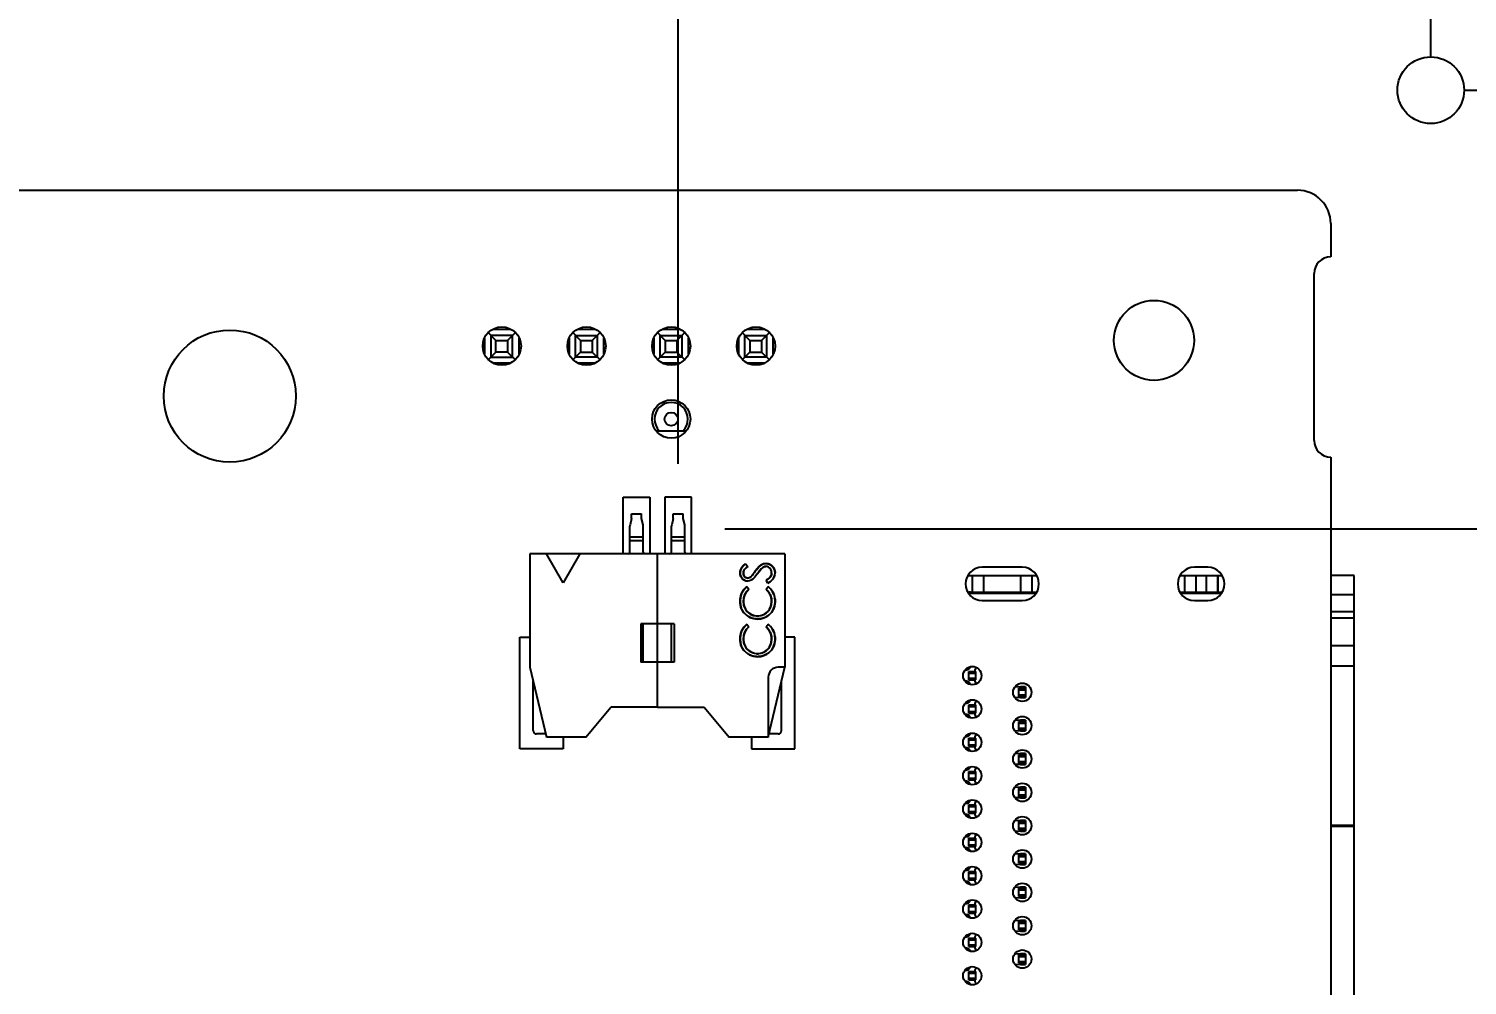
# Model space of a CAD drawing. Header units: millimetres. Extents: x 0 to 841, y 0 to 594.
# Drawn here: x 662.57 to 705.72, y 459.81 to 488.48 of the extents above; entities that cross this region are included whole.
import ezdxf

# ---------------------------------------------------------------- set-up
doc = ezdxf.new("R2010")
doc.units = ezdxf.units.MM
doc.header["$LTSCALE"] = 46.255
doc.layers.get('0').update_dxf_attribs({"linetype": 'CONTINUOUS'})
doc.layers.add('ASSEM_MEM', color=7, linetype='CONTINUOUS')
doc.styles.get("Standard").update_dxf_attribs({"font": 'txt', "width": 0.8})
doc.dimstyles.new('DIMSTYLE_1', dxfattribs={"dimtxt": 3, "dimasz": 2.1, "dimexe": 2, "dimexo": 1, "dimgap": 0.75, "dimtad": 0, "dimtih": 1, "dimtoh": 1, "dimzin": 0, "dimdsep": 46, "dimtxsty": 'STANDARD', "dimblk": '_FILLED', "dimblk1": '_FILLED', "dimblk2": '_FILLED', "dimcen": 0.09, "dimazin": 0, "dimtp": 0.01, "dimtm": 0.01, "dimtfac": 1, "dimtofl": 0, "dimtmove": 0, "dimatfit": 3, "dimldrblk": '_FILLED', "dimfxl": 1, "dimtolj": 1, "dimtzin": 0, "dimarcsym": 0})

# ---------------------------------------------------------------- blocks, each defined once
blk = doc.blocks.new('*D58')
at = {"color": 7, "linetype": 'CONTINUOUS'}
blk.add_line((683.448, 473.49), (726.411, 473.49), dxfattribs=at)
at = {"color": 7, "linetype": 'CONTINUOUS', "insert": (727.911, 477.24), "char_height": 3, "width": 12, "attachment_point": 1, "line_spacing_factor": 0.9}
blk.add_mtext('13.15', dxfattribs=at)
blk = doc.blocks.new('_FILLED')
at = {"color": 0, "linetype": 'BYBLOCK'}
blk.add_solid([(0, 0), (-1, 0.167), (-1, -0.167)], dxfattribs=at)
blk = doc.blocks.new('*D59')
at = {"color": 7, "linetype": 'CONTINUOUS'}
blk.add_line((705.623, 486.64), (726.411, 486.64), dxfattribs=at)
at = {"color": 7, "linetype": 'CONTINUOUS', "insert": (727.911, 490.39), "char_height": 3, "width": 9.6, "attachment_point": 1, "line_spacing_factor": 0.9}
blk.add_mtext('0.00', dxfattribs=at)
blk = doc.blocks.new('*D60')
at = {"color": 7, "linetype": 'CONTINUOUS'}
blk.add_line((559.298, 381.275), (726.411, 381.275), dxfattribs=at)
at = {"color": 7, "linetype": 'CONTINUOUS', "insert": (727.911, 385.025), "char_height": 3, "width": 14.4, "attachment_point": 1, "line_spacing_factor": 0.9}
blk.add_mtext('105.37', dxfattribs=at)
blk = doc.blocks.new('*D62')
at = {"color": 7, "linetype": 'CONTINUOUS'}
blk.add_line((682.048, 475.44), (682.048, 503.183), dxfattribs=at)
at = {"color": 7, "linetype": 'CONTINUOUS', "insert": (678.298, 504.683), "char_height": 3, "width": 12, "attachment_point": 1, "rotation": 90, "line_spacing_factor": 0.9}
blk.add_mtext('22.58', dxfattribs=at)
blk = doc.blocks.new('*D63')
at = {"color": 7, "linetype": 'CONTINUOUS'}
blk.add_line((704.623, 487.64), (704.623, 503.183), dxfattribs=at)
at = {"color": 7, "linetype": 'CONTINUOUS', "insert": (700.873, 504.683), "char_height": 3, "width": 9.6, "attachment_point": 1, "rotation": 90, "line_spacing_factor": 0.9}
blk.add_mtext('0.00', dxfattribs=at)
blk = doc.blocks.new('*D64')
at = {"color": 7, "linetype": 'CONTINUOUS'}
blk.add_line((558.148, 381.5), (558.148, 503.183), dxfattribs=at)
at = {"color": 7, "linetype": 'CONTINUOUS', "insert": (554.398, 504.683), "char_height": 3, "width": 14.4, "attachment_point": 1, "rotation": 90, "line_spacing_factor": 0.9}
blk.add_mtext('146.47', dxfattribs=at)

msp = doc.modelspace()

# ---------------------------------------------------------------- linework, layer by layer
at = {"layer": 'ASSEM_MEM', "color": 7, "linetype": 'CONTINUOUS'}
for p, q in [((532.623, 483.64), (700.623, 483.64)), ((701.623, 482.64), (701.623, 481.64)), ((701.123, 476.14), (701.123, 481.14)), ((676.365, 479.369), (676.443, 479.29)), ((676.504, 479.48), (677.023, 479.48)), ((676.933, 479.14), (677.162, 479.369)), ((678.905, 479.369), (678.983, 479.29)), ((679.044, 479.48), (679.563, 479.48)), ((679.473, 479.14), (679.702, 479.369)), ((681.445, 479.369), (681.523, 479.29)), ((681.584, 479.48), (682.103, 479.48)), ((682.013, 479.14), (682.242, 479.369)), ((683.985, 479.369), (684.063, 479.29)), ((684.124, 479.48), (684.643, 479.48)), ((684.553, 479.14), (684.782, 479.369)), ((676.253, 478.737), (676.253, 479.203)), ((676.433, 479.29), (676.433, 478.64)), ((677.083, 479.29), (676.433, 479.29)), ((676.433, 479.29), (676.583, 479.14)), ((676.583, 478.79), (676.583, 479.14)), ((676.583, 479.14), (676.933, 479.14)), ((676.933, 479.14), (676.933, 478.79)), ((677.083, 478.64), (677.083, 479.29)), ((677.273, 479.203), (677.273, 478.737)), ((678.793, 478.737), (678.793, 479.203)), ((678.973, 478.64), (678.973, 479.29)), ((678.973, 479.29), (679.623, 479.29)), ((679.123, 479.14), (678.973, 479.29)), ((679.123, 479.14), (679.123, 478.79)), ((679.123, 479.14), (679.473, 479.14)), ((679.473, 479.14), (679.473, 478.79)), ((679.623, 479.29), (679.623, 478.64)), ((679.813, 479.203), (679.813, 478.737)), ((681.333, 478.737), (681.333, 479.203)), ((681.513, 478.64), (681.513, 479.29)), ((681.513, 479.29), (682.163, 479.29)), ((681.663, 479.14), (681.513, 479.29)), ((681.663, 479.14), (681.663, 478.79)), ((681.663, 479.14), (682.013, 479.14)), ((682.013, 479.14), (682.013, 478.79)), ((682.163, 479.29), (682.163, 478.64)), ((682.353, 479.203), (682.353, 478.737)), ((683.873, 478.737), (683.873, 479.203)), ((684.053, 478.64), (684.053, 479.29)), ((684.053, 479.29), (684.703, 479.29)), ((684.203, 479.14), (684.053, 479.29)), ((684.203, 479.14), (684.203, 478.79)), ((684.203, 479.14), (684.553, 479.14)), ((684.553, 479.14), (684.553, 478.79)), ((684.703, 479.29), (684.703, 478.64)), ((684.893, 479.203), (684.893, 478.737)), ((676.583, 478.79), (676.365, 478.571)), ((676.433, 478.64), (677.083, 478.64)), ((677.023, 478.46), (676.504, 478.46)), ((676.933, 478.79), (676.583, 478.79)), ((676.933, 478.79), (677.083, 478.64)), ((677.162, 478.571), (677.083, 478.65)), ((678.905, 478.571), (679.123, 478.79)), ((679.623, 478.64), (678.973, 478.64)), ((679.563, 478.46), (679.044, 478.46)), ((679.123, 478.79), (679.473, 478.79)), ((679.623, 478.64), (679.473, 478.79)), ((679.623, 478.65), (679.702, 478.571)), ((681.445, 478.571), (681.663, 478.79)), ((682.163, 478.64), (681.513, 478.64)), ((682.103, 478.46), (681.584, 478.46)), ((681.663, 478.79), (682.013, 478.79)), ((682.163, 478.64), (682.013, 478.79)), ((682.163, 478.65), (682.242, 478.571)), ((683.985, 478.571), (684.203, 478.79)), ((684.703, 478.64), (684.053, 478.64)), ((684.643, 478.46), (684.124, 478.46)), ((684.203, 478.79), (684.553, 478.79)), ((684.703, 478.64), (684.553, 478.79)), ((684.703, 478.65), (684.782, 478.571)), ((681.39, 476.43), (682.297, 476.43)), ((701.623, 475.64), (701.623, 413.64)), ((680.398, 472.74), (680.398, 474.44)), ((680.398, 474.44), (681.198, 474.44)), ((681.198, 474.44), (681.198, 472.74)), ((681.648, 474.44), (681.648, 472.74)), ((682.448, 474.44), (681.648, 474.44)), ((682.448, 472.74), (682.448, 474.44)), ((680.653, 473.8), (680.609, 473.613)), ((680.653, 473.8), (680.653, 473.94)), ((680.653, 473.94), (680.953, 473.94)), ((680.953, 473.8), (680.953, 473.94)), ((680.998, 473.613), (680.953, 473.8)), ((681.903, 473.8), (681.859, 473.613)), ((681.903, 473.8), (681.903, 473.94)), ((681.903, 473.94), (682.203, 473.94)), ((682.203, 473.8), (682.203, 473.94)), ((682.248, 473.613), (682.203, 473.8)), ((680.603, 472.79), (680.603, 473.567)), ((681.003, 472.79), (681.003, 473.567)), ((681.853, 472.79), (681.853, 473.567)), ((682.253, 472.79), (682.253, 473.567)), ((681.003, 473.24), (680.603, 473.24)), ((680.603, 473.14), (681.003, 473.14)), ((682.253, 473.24), (681.853, 473.24)), ((681.853, 473.14), (682.253, 473.14)), ((677.603, 472.74), (677.603, 469.34)), ((681.428, 472.74), (677.603, 472.74)), ((678.603, 471.874), (678.103, 472.74)), ((679.103, 472.74), (678.603, 471.874)), ((681.428, 468.14), (681.428, 472.74)), ((685.253, 472.74), (681.428, 472.74)), ((684.075, 472.439), (684.003, 472.38)), ((684.075, 472.439), (684.136, 472.358)), ((684.542, 472.406), (684.602, 472.436)), ((684.615, 472.441), (684.548, 472.41)), ((684.602, 472.436), (684.66, 472.45)), ((684.686, 472.452), (684.615, 472.441)), ((684.66, 472.45), (684.669, 472.451)), ((684.669, 472.451), (684.678, 472.451)), ((684.678, 472.451), (684.686, 472.452)), ((684.686, 472.452), (684.695, 472.452)), ((684.752, 472.444), (684.686, 472.452)), ((684.695, 472.452), (684.705, 472.451)), ((684.705, 472.451), (684.714, 472.451)), ((684.714, 472.451), (684.782, 472.433)), ((684.813, 472.419), (684.752, 472.444)), ((684.782, 472.433), (684.847, 472.396)), ((684.87, 472.375), (684.813, 472.419)), ((685.253, 472.74), (685.253, 469.34)), ((683.917, 472.249), (683.906, 472.173)), ((683.906, 472.187), (683.907, 472.2)), ((683.906, 472.173), (683.906, 472.187)), ((683.906, 472.156), (683.906, 472.173)), ((683.906, 472.173), (683.913, 472.107)), ((683.907, 472.2), (683.909, 472.214)), ((683.909, 472.214), (683.926, 472.274)), ((683.931, 472.057), (683.91, 472.125)), ((683.913, 472.107), (683.936, 472.048)), ((683.948, 472.318), (683.917, 472.249)), ((683.926, 472.274), (683.959, 472.333)), ((683.934, 472.052), (683.931, 472.057)), ((683.967, 472.002), (683.934, 472.052)), ((683.936, 472.048), (683.973, 471.996)), ((684.003, 472.38), (683.948, 472.318)), ((684.016, 471.961), (683.967, 472.002)), ((683.973, 471.996), (684.022, 471.957)), ((684.008, 472.163), (684.014, 472.21)), ((684.012, 472.121), (684.008, 472.163)), ((684.01, 472.136), (684.022, 472.092)), ((684.023, 472.236), (684.011, 472.193)), ((684.025, 472.086), (684.012, 472.121)), ((684.014, 472.21), (684.031, 472.252)), ((684.022, 472.092), (684.045, 472.056)), ((684.05, 472.279), (684.023, 472.236)), ((684.045, 472.056), (684.025, 472.086)), ((684.031, 472.252), (684.043, 472.268)), ((684.043, 472.268), (684.058, 472.289)), ((684.045, 472.056), (684.074, 472.033)), ((684.072, 472.034), (684.045, 472.056)), ((684.089, 472.318), (684.05, 472.279)), ((684.058, 472.289), (684.084, 472.313)), ((684.102, 472.02), (684.072, 472.034)), ((684.074, 472.033), (684.076, 472.031)), ((684.076, 472.031), (684.108, 472.019)), ((684.084, 472.313), (684.094, 472.324)), ((684.136, 472.358), (684.089, 472.318)), ((684.094, 472.324), (684.136, 472.358)), ((684.135, 472.016), (684.102, 472.02)), ((684.183, 472.024), (684.135, 472.016)), ((684.135, 472.016), (684.17, 472.02)), ((684.17, 472.02), (684.206, 472.034)), ((684.225, 472.046), (684.183, 472.024)), ((684.206, 472.034), (684.237, 472.056)), ((684.264, 472.082), (684.225, 472.046)), ((684.298, 472.126), (684.264, 472.082)), ((684.331, 472.17), (684.298, 472.126)), ((684.322, 472.158), (684.339, 472.181)), ((684.364, 472.216), (684.331, 472.17)), ((684.423, 472.294), (684.364, 472.216)), ((684.364, 472.216), (684.384, 472.245)), ((684.384, 472.245), (684.406, 472.272)), ((684.406, 472.272), (684.427, 472.298)), ((684.485, 472.36), (684.423, 472.294)), ((684.427, 472.298), (684.483, 472.359)), ((684.427, 472.146), (684.479, 472.215)), ((684.504, 472.245), (684.463, 472.195)), ((684.479, 472.215), (684.531, 472.275)), ((684.483, 472.359), (684.542, 472.406)), ((684.548, 472.41), (684.485, 472.36)), ((684.545, 472.289), (684.504, 472.245)), ((684.531, 472.275), (684.587, 472.326)), ((684.587, 472.326), (684.545, 472.289)), ((684.587, 472.326), (684.62, 472.346)), ((684.635, 472.353), (684.609, 472.341)), ((684.62, 472.346), (684.652, 472.358)), ((684.646, 472.356), (684.635, 472.353)), ((684.66, 472.36), (684.646, 472.356)), ((684.652, 472.358), (684.656, 472.359)), ((684.656, 472.359), (684.685, 472.362)), ((684.685, 472.362), (684.66, 472.36)), ((684.745, 471.984), (684.688, 471.947)), ((684.718, 471.965), (684.769, 472.003)), ((684.793, 472.025), (684.745, 471.984)), ((684.801, 472.311), (684.765, 472.34)), ((684.769, 472.003), (684.809, 472.044)), ((684.827, 472.07), (684.793, 472.025)), ((684.829, 472.271), (684.801, 472.311)), ((684.809, 472.044), (684.836, 472.087)), ((684.847, 472.116), (684.827, 472.07)), ((684.848, 472.22), (684.829, 472.271)), ((684.836, 472.087), (684.851, 472.13)), ((684.895, 471.983), (684.845, 471.933)), ((684.847, 472.396), (684.902, 472.338)), ((684.854, 472.166), (684.847, 472.116)), ((684.854, 472.166), (684.848, 472.22)), ((684.918, 472.314), (684.87, 472.375)), ((684.882, 471.969), (684.925, 472.032)), ((684.929, 472.038), (684.895, 471.983)), ((684.902, 472.338), (684.94, 472.268)), ((684.947, 472.244), (684.918, 472.314)), ((684.925, 472.032), (684.949, 472.097)), ((684.943, 472.079), (684.929, 472.038)), ((684.94, 472.268), (684.956, 472.193)), ((684.95, 472.099), (684.943, 472.079)), ((684.957, 472.166), (684.947, 472.244)), ((684.949, 472.097), (684.957, 472.166)), ((684.956, 472.193), (684.956, 472.184)), ((684.956, 472.184), (684.957, 472.175)), ((684.957, 472.175), (684.957, 472.166)), ((690.753, 472.09), (692.794, 472.09)), ((690.873, 472.09), (690.873, 471.59)), ((692.373, 472.34), (691.173, 472.34)), ((691.223, 471.59), (691.223, 472.09)), ((692.323, 472.09), (692.323, 471.59)), ((692.673, 471.59), (692.673, 472.09)), ((697.113, 472.09), (698.354, 472.09)), ((697.233, 472.09), (697.233, 471.59)), ((697.933, 472.34), (697.533, 472.34)), ((697.583, 471.59), (697.583, 472.09)), ((697.883, 472.09), (697.883, 471.59)), ((698.233, 471.59), (698.233, 472.09)), ((698.25, 471.59), (698.25, 472.09)), ((702.323, 472.09), (701.623, 472.09)), ((702.323, 457.09), (702.323, 472.09)), ((683.953, 471.554), (683.919, 471.455)), ((683.927, 471.486), (683.96, 471.575)), ((683.958, 471.569), (683.953, 471.554)), ((684.022, 471.671), (683.958, 471.569)), ((683.96, 471.575), (684.007, 471.653)), ((684.007, 471.653), (684.066, 471.72)), ((684.073, 471.935), (684.016, 471.961)), ((684.022, 471.957), (684.078, 471.934)), ((684.115, 471.759), (684.022, 471.671)), ((684.051, 471.523), (684.101, 471.606)), ((684.102, 471.607), (684.059, 471.54)), ((684.139, 471.926), (684.073, 471.935)), ((684.078, 471.934), (684.139, 471.926)), ((684.098, 471.746), (684.115, 471.759)), ((684.101, 471.606), (684.175, 471.681)), ((684.115, 471.759), (684.175, 471.681)), ((684.738, 471.862), (684.688, 471.947)), ((684.688, 471.681), (684.747, 471.759)), ((684.688, 471.681), (684.76, 471.605)), ((684.789, 471.564), (684.725, 471.646)), ((684.738, 471.862), (684.818, 471.912)), ((684.753, 471.87), (684.738, 471.862)), ((684.821, 471.693), (684.747, 471.759)), ((684.747, 471.759), (684.824, 471.689)), ((684.767, 471.878), (684.753, 471.87)), ((684.76, 471.605), (684.773, 471.584)), ((684.781, 471.887), (684.767, 471.878)), ((684.773, 471.584), (684.813, 471.519)), ((684.845, 471.933), (684.781, 471.887)), ((684.831, 471.474), (684.789, 471.564)), ((684.818, 471.912), (684.828, 471.92)), ((684.88, 471.613), (684.821, 471.693)), ((684.824, 471.689), (684.827, 471.686)), ((684.827, 471.686), (684.889, 471.598)), ((684.828, 471.92), (684.882, 471.969)), ((684.923, 471.525), (684.88, 471.613)), ((684.889, 471.598), (684.932, 471.496)), ((690.753, 471.59), (692.794, 471.59)), ((690.765, 471.565), (692.782, 471.565)), ((692.223, 471.59), (692.223, 471.565)), ((692.523, 471.565), (692.523, 471.59)), ((692.573, 471.565), (692.573, 471.59)), ((697.113, 471.59), (698.354, 471.59)), ((697.125, 471.565), (698.342, 471.565)), ((683.919, 471.455), (683.906, 471.323)), ((683.906, 471.323), (683.906, 471.345)), ((683.906, 471.306), (683.906, 471.323)), ((683.906, 471.323), (683.918, 471.197)), ((683.907, 471.288), (683.906, 471.306)), ((683.908, 471.271), (683.907, 471.288)), ((683.908, 471.386), (683.927, 471.486)), ((683.932, 471.144), (683.908, 471.271)), ((683.918, 471.197), (683.955, 471.084)), ((683.981, 471.035), (683.932, 471.144)), ((684.008, 471.318), (684.017, 471.403)), ((684.021, 471.206), (684.008, 471.318)), ((684.01, 471.275), (684.03, 471.173)), ((684.027, 471.459), (684.011, 471.369)), ((684.017, 471.403), (684.019, 471.426)), ((684.019, 471.426), (684.051, 471.523)), ((684.057, 471.107), (684.021, 471.206)), ((684.059, 471.54), (684.027, 471.459)), ((684.03, 471.173), (684.074, 471.077)), ((684.812, 471.118), (684.761, 471.034)), ((684.792, 471.08), (684.833, 471.172)), ((684.844, 471.214), (684.812, 471.118)), ((684.813, 471.519), (684.821, 471.495)), ((684.821, 471.495), (684.844, 471.425)), ((684.852, 471.375), (684.831, 471.474)), ((684.833, 471.172), (684.853, 471.281)), ((684.844, 471.425), (684.847, 471.398)), ((684.854, 471.324), (684.844, 471.214)), ((684.847, 471.398), (684.854, 471.324)), ((684.94, 471.174), (684.908, 471.081)), ((684.912, 471.089), (684.946, 471.2)), ((684.927, 471.509), (684.923, 471.525)), ((684.948, 471.43), (684.927, 471.509)), ((684.932, 471.496), (684.954, 471.387)), ((684.956, 471.291), (684.94, 471.174)), ((684.946, 471.2), (684.957, 471.324)), ((684.957, 471.324), (684.948, 471.43)), ((684.956, 471.346), (684.957, 471.324)), ((684.957, 471.301), (684.956, 471.291)), ((684.957, 471.324), (684.957, 471.313)), ((684.957, 471.313), (684.957, 471.301)), ((691.173, 471.34), (692.373, 471.34)), ((697.533, 471.34), (697.933, 471.34)), ((701.623, 471.526), (702.323, 471.526)), ((683.955, 471.084), (684.015, 470.985)), ((684.057, 470.938), (683.981, 471.035)), ((684.015, 470.985), (684.097, 470.9)), ((684.111, 471.023), (684.057, 471.107)), ((684.151, 470.861), (684.057, 470.938)), ((684.074, 471.077), (684.135, 470.997)), ((684.097, 470.9), (684.195, 470.836)), ((684.179, 470.957), (684.111, 471.023)), ((684.135, 470.997), (684.209, 470.936)), ((684.256, 470.811), (684.151, 470.861)), ((684.257, 470.911), (684.179, 470.957)), ((684.195, 470.836), (684.306, 470.798)), ((684.209, 470.936), (684.296, 470.896)), ((684.373, 470.787), (684.256, 470.811)), ((684.341, 470.884), (684.257, 470.911)), ((684.296, 470.896), (684.39, 470.877)), ((684.306, 470.798), (684.425, 470.785)), ((684.432, 470.875), (684.341, 470.884)), ((684.39, 470.786), (684.373, 470.787)), ((684.408, 470.786), (684.39, 470.786)), ((684.425, 470.785), (684.408, 470.786)), ((684.425, 470.785), (684.501, 470.791)), ((684.442, 470.786), (684.425, 470.785)), ((684.526, 470.884), (684.432, 470.875)), ((684.458, 470.786), (684.442, 470.786)), ((684.474, 470.787), (684.458, 470.786)), ((684.551, 470.799), (684.474, 470.787)), ((684.475, 470.877), (684.571, 470.897)), ((684.501, 470.791), (684.528, 470.794)), ((684.613, 470.914), (684.526, 470.884)), ((684.528, 470.794), (684.622, 470.818)), ((684.574, 470.803), (684.551, 470.799)), ((684.571, 470.897), (684.655, 470.937)), ((684.665, 470.836), (684.574, 470.803)), ((684.693, 470.964), (684.613, 470.914)), ((684.622, 470.818), (684.706, 470.857)), ((684.655, 470.937), (684.73, 470.999)), ((684.744, 470.882), (684.665, 470.836)), ((684.761, 471.034), (684.693, 470.964)), ((684.706, 470.857), (684.782, 470.912)), ((684.73, 470.999), (684.792, 471.08)), ((684.757, 470.892), (684.744, 470.882)), ((684.769, 470.902), (684.757, 470.892)), ((684.782, 470.912), (684.769, 470.902)), ((684.782, 470.912), (684.859, 470.994)), ((684.859, 470.994), (684.912, 471.089)), ((684.908, 471.081), (684.905, 471.073)), ((702.323, 471.005), (701.623, 471.005)), ((701.623, 470.823), (702.323, 470.823)), ((680.928, 470.64), (680.928, 469.49)), ((681.428, 470.64), (680.928, 470.64)), ((681.003, 469.49), (681.003, 470.64)), ((681.928, 470.64), (681.428, 470.64)), ((681.853, 469.49), (681.853, 470.64)), ((681.928, 470.64), (681.928, 469.49)), ((683.919, 470.326), (683.906, 470.195)), ((683.908, 470.258), (683.927, 470.357)), ((683.953, 470.426), (683.919, 470.326)), ((683.927, 470.357), (683.96, 470.446)), ((683.958, 470.441), (683.953, 470.426)), ((684.022, 470.543), (683.958, 470.441)), ((683.96, 470.446), (684.007, 470.525)), ((684.007, 470.525), (684.066, 470.591)), ((684.008, 470.189), (684.017, 470.275)), ((684.027, 470.331), (684.011, 470.241)), ((684.017, 470.275), (684.019, 470.298)), ((684.019, 470.298), (684.051, 470.395)), ((684.115, 470.631), (684.022, 470.543)), ((684.059, 470.411), (684.027, 470.331)), ((684.051, 470.395), (684.101, 470.478)), ((684.102, 470.479), (684.059, 470.411)), ((684.098, 470.618), (684.115, 470.631)), ((684.101, 470.478), (684.175, 470.553)), ((684.115, 470.631), (684.175, 470.553)), ((684.688, 470.553), (684.747, 470.631)), ((684.688, 470.553), (684.76, 470.477)), ((684.789, 470.436), (684.725, 470.518)), ((684.821, 470.565), (684.747, 470.631)), ((684.747, 470.631), (684.824, 470.561)), ((684.76, 470.477), (684.773, 470.456)), ((684.773, 470.456), (684.813, 470.39)), ((684.831, 470.346), (684.789, 470.436)), ((684.813, 470.39), (684.821, 470.367)), ((684.88, 470.485), (684.821, 470.565)), ((684.821, 470.367), (684.844, 470.296)), ((684.824, 470.561), (684.827, 470.558)), ((684.827, 470.558), (684.889, 470.47)), ((684.852, 470.246), (684.831, 470.346)), ((684.844, 470.296), (684.847, 470.27)), ((684.847, 470.27), (684.854, 470.196)), ((684.923, 470.396), (684.88, 470.485)), ((684.889, 470.47), (684.932, 470.368)), ((684.927, 470.381), (684.923, 470.396)), ((684.948, 470.302), (684.927, 470.381)), ((684.932, 470.368), (684.954, 470.259)), ((684.957, 470.196), (684.948, 470.302)), ((677.298, 466.89), (677.298, 470.24)), ((677.298, 470.24), (677.603, 470.24)), ((683.906, 470.195), (683.906, 470.216)), ((683.906, 470.177), (683.906, 470.195)), ((683.906, 470.195), (683.918, 470.069)), ((683.907, 470.16), (683.906, 470.177)), ((683.908, 470.143), (683.907, 470.16)), ((683.932, 470.016), (683.908, 470.143)), ((683.918, 470.069), (683.955, 469.956)), ((683.981, 469.907), (683.932, 470.016)), ((683.955, 469.956), (684.015, 469.856)), ((684.057, 469.809), (683.981, 469.907)), ((684.021, 470.077), (684.008, 470.189)), ((684.01, 470.147), (684.03, 470.045)), ((684.015, 469.856), (684.097, 469.772)), ((684.057, 469.979), (684.021, 470.077)), ((684.03, 470.045), (684.074, 469.949)), ((684.111, 469.895), (684.057, 469.979)), ((684.074, 469.949), (684.135, 469.869)), ((684.179, 469.829), (684.111, 469.895)), ((684.135, 469.869), (684.209, 469.808)), ((684.257, 469.783), (684.179, 469.829)), ((684.693, 469.836), (684.613, 469.785)), ((684.655, 469.809), (684.73, 469.871)), ((684.761, 469.906), (684.693, 469.836)), ((684.73, 469.871), (684.792, 469.951)), ((684.812, 469.99), (684.761, 469.906)), ((684.782, 469.784), (684.859, 469.866)), ((684.792, 469.951), (684.833, 470.044)), ((684.844, 470.086), (684.812, 469.99)), ((684.833, 470.044), (684.853, 470.153)), ((684.854, 470.196), (684.844, 470.086)), ((684.859, 469.866), (684.912, 469.96)), ((684.908, 469.953), (684.905, 469.944)), ((684.94, 470.046), (684.908, 469.953)), ((684.912, 469.96), (684.946, 470.072)), ((684.956, 470.163), (684.94, 470.046)), ((684.946, 470.072), (684.957, 470.196)), ((684.956, 470.218), (684.957, 470.196)), ((684.957, 470.173), (684.956, 470.163)), ((684.957, 470.196), (684.957, 470.185)), ((684.957, 470.185), (684.957, 470.173)), ((685.548, 470.24), (685.253, 470.24)), ((685.548, 466.89), (685.548, 470.24)), ((702.323, 469.98), (701.623, 469.98)), ((681.428, 469.49), (680.928, 469.49)), ((681.928, 469.49), (681.428, 469.49)), ((684.151, 469.733), (684.057, 469.809)), ((684.097, 469.772), (684.195, 469.708)), ((684.256, 469.683), (684.151, 469.733)), ((684.195, 469.708), (684.306, 469.669)), ((684.209, 469.808), (684.296, 469.768)), ((684.373, 469.659), (684.256, 469.683)), ((684.341, 469.756), (684.257, 469.783)), ((684.296, 469.768), (684.39, 469.748)), ((684.306, 469.669), (684.425, 469.657)), ((684.432, 469.747), (684.341, 469.756)), ((684.39, 469.658), (684.373, 469.659)), ((684.408, 469.657), (684.39, 469.658)), ((684.425, 469.657), (684.408, 469.657)), ((684.425, 469.657), (684.501, 469.663)), ((684.442, 469.657), (684.425, 469.657)), ((684.526, 469.756), (684.432, 469.747)), ((684.458, 469.658), (684.442, 469.657)), ((684.474, 469.659), (684.458, 469.658)), ((684.551, 469.671), (684.474, 469.659)), ((684.475, 469.749), (684.571, 469.768)), ((684.501, 469.663), (684.528, 469.665)), ((684.613, 469.785), (684.526, 469.756)), ((684.528, 469.665), (684.622, 469.689)), ((684.574, 469.675), (684.551, 469.671)), ((684.571, 469.768), (684.655, 469.809)), ((684.665, 469.708), (684.574, 469.675)), ((684.622, 469.689), (684.706, 469.729)), ((684.744, 469.754), (684.665, 469.708)), ((684.706, 469.729), (684.782, 469.784)), ((684.757, 469.763), (684.744, 469.754)), ((684.769, 469.773), (684.757, 469.763)), ((684.782, 469.784), (684.769, 469.773)), ((677.603, 469.34), (678.103, 467.24)), ((684.753, 467.24), (685.253, 469.34)), ((684.753, 469.04), (684.753, 467.24)), ((685.253, 469.34), (685.053, 469.34)), ((690.669, 469.262), (690.708, 469.262)), ((690.773, 469.295), (690.811, 469.347)), ((690.773, 468.965), (690.773, 469.215)), ((690.773, 469.215), (690.973, 469.215)), ((690.773, 469.165), (690.973, 469.165)), ((690.773, 469.015), (690.973, 469.015)), ((690.773, 468.965), (690.973, 468.965)), ((690.963, 469.215), (690.963, 469.273)), ((690.963, 468.908), (690.963, 468.965)), ((690.973, 469.215), (690.973, 468.965)), ((701.623, 469.38), (702.323, 469.38)), ((677.703, 467.44), (677.703, 468.92)), ((685.153, 467.44), (685.153, 468.92)), ((690.708, 468.922), (690.666, 468.922)), ((690.811, 468.837), (690.773, 468.889)), ((692.167, 468.76), (692.323, 468.75)), ((692.273, 468.465), (692.273, 468.715)), ((692.273, 468.715), (692.473, 468.715)), ((692.273, 468.665), (692.473, 468.665)), ((692.473, 468.75), (692.323, 468.75)), ((692.473, 468.75), (692.473, 468.43)), ((679.278, 467.24), (680.028, 468.14)), ((681.428, 468.14), (680.028, 468.14)), ((681.428, 468.14), (682.828, 468.14)), ((682.828, 468.14), (683.578, 467.24)), ((690.669, 468.262), (690.708, 468.262)), ((690.773, 468.295), (690.811, 468.347)), ((690.773, 468.215), (690.973, 468.215)), ((690.773, 467.965), (690.773, 468.215)), ((690.773, 468.165), (690.973, 468.165)), ((690.963, 468.215), (690.963, 468.273)), ((690.973, 468.215), (690.973, 467.965)), ((692.323, 468.43), (692.167, 468.421)), ((692.273, 468.515), (692.473, 468.515)), ((692.273, 468.465), (692.473, 468.465)), ((692.323, 468.43), (692.473, 468.43)), ((690.708, 467.922), (690.666, 467.922)), ((690.773, 468.015), (690.973, 468.015)), ((690.773, 467.965), (690.973, 467.965)), ((690.811, 467.837), (690.773, 467.889)), ((690.963, 467.908), (690.963, 467.965)), ((692.167, 467.76), (692.323, 467.75)), ((692.273, 467.715), (692.473, 467.715)), ((692.273, 467.465), (692.273, 467.715)), ((692.473, 467.75), (692.323, 467.75)), ((692.473, 467.75), (692.473, 467.43)), ((678.08, 467.34), (677.803, 467.34)), ((679.278, 467.24), (678.103, 467.24)), ((678.598, 467.24), (678.598, 466.89)), ((684.753, 467.24), (683.578, 467.24)), ((684.248, 467.24), (684.248, 466.89)), ((685.053, 467.34), (684.777, 467.34)), ((690.669, 467.262), (690.708, 467.262)), ((690.773, 467.295), (690.811, 467.347)), ((690.963, 467.215), (690.963, 467.273)), ((692.323, 467.43), (692.167, 467.421)), ((692.273, 467.665), (692.473, 467.665)), ((692.273, 467.515), (692.473, 467.515)), ((692.273, 467.465), (692.473, 467.465)), ((692.323, 467.43), (692.473, 467.43)), ((678.598, 466.89), (677.298, 466.89)), ((684.248, 466.89), (685.548, 466.89)), ((690.708, 466.922), (690.666, 466.922)), ((690.773, 467.215), (690.973, 467.215)), ((690.773, 466.965), (690.773, 467.215)), ((690.773, 467.165), (690.973, 467.165)), ((690.773, 467.015), (690.973, 467.015)), ((690.773, 466.965), (690.973, 466.965)), ((690.811, 466.837), (690.773, 466.889)), ((690.963, 466.908), (690.963, 466.965)), ((690.973, 467.215), (690.973, 466.965)), ((692.167, 466.76), (692.323, 466.75)), ((692.323, 466.43), (692.167, 466.421)), ((692.273, 466.715), (692.473, 466.715)), ((692.273, 466.465), (692.273, 466.715)), ((692.273, 466.665), (692.473, 466.665)), ((692.273, 466.515), (692.473, 466.515)), ((692.273, 466.465), (692.473, 466.465)), ((692.473, 466.75), (692.323, 466.75)), ((692.323, 466.43), (692.473, 466.43)), ((692.473, 466.75), (692.473, 466.43)), ((690.669, 466.262), (690.708, 466.262)), ((690.773, 466.295), (690.811, 466.347)), ((690.773, 466.215), (690.973, 466.215)), ((690.773, 465.965), (690.773, 466.215)), ((690.773, 466.165), (690.973, 466.165)), ((690.773, 466.015), (690.973, 466.015)), ((690.773, 465.965), (690.973, 465.965)), ((690.963, 466.215), (690.963, 466.273)), ((690.963, 465.908), (690.963, 465.965)), ((690.973, 466.215), (690.973, 465.965)), ((690.708, 465.922), (690.666, 465.922)), ((690.811, 465.837), (690.773, 465.889)), ((692.167, 465.76), (692.323, 465.75)), ((692.273, 465.715), (692.473, 465.715)), ((692.273, 465.465), (692.273, 465.715)), ((692.273, 465.665), (692.473, 465.665)), ((692.273, 465.515), (692.473, 465.515)), ((692.473, 465.75), (692.323, 465.75)), ((692.473, 465.75), (692.473, 465.43)), ((690.669, 465.262), (690.708, 465.262)), ((690.773, 465.295), (690.811, 465.347)), ((690.773, 465.215), (690.973, 465.215)), ((690.773, 464.965), (690.773, 465.215)), ((690.773, 465.165), (690.973, 465.165)), ((690.963, 465.215), (690.963, 465.273)), ((690.973, 465.215), (690.973, 464.965)), ((692.323, 465.43), (692.167, 465.421)), ((692.273, 465.465), (692.473, 465.465)), ((692.323, 465.43), (692.473, 465.43)), ((690.708, 464.922), (690.666, 464.922)), ((690.773, 465.015), (690.973, 465.015)), ((690.773, 464.965), (690.973, 464.965)), ((690.811, 464.837), (690.773, 464.889)), ((690.963, 464.908), (690.963, 464.965)), ((692.167, 464.76), (692.323, 464.75)), ((692.273, 464.715), (692.473, 464.715)), ((692.273, 464.465), (692.273, 464.715)), ((692.273, 464.665), (692.473, 464.665)), ((692.473, 464.75), (692.323, 464.75)), ((692.473, 464.75), (692.473, 464.43)), ((690.669, 464.262), (690.708, 464.262)), ((690.773, 464.295), (690.811, 464.347)), ((690.773, 464.215), (690.973, 464.215)), ((690.773, 463.965), (690.773, 464.215)), ((690.963, 464.215), (690.963, 464.273)), ((690.973, 464.215), (690.973, 463.965)), ((692.323, 464.43), (692.167, 464.421)), ((692.273, 464.515), (692.473, 464.515)), ((692.273, 464.465), (692.473, 464.465)), ((692.323, 464.43), (692.473, 464.43)), ((702.323, 464.6), (701.623, 464.6)), ((701.623, 464.58), (702.323, 464.58)), ((702.073, 464.6), (702.073, 464.58)), ((690.708, 463.922), (690.666, 463.922)), ((690.773, 464.165), (690.973, 464.165)), ((690.773, 464.015), (690.973, 464.015)), ((690.773, 463.965), (690.973, 463.965)), ((690.811, 463.837), (690.773, 463.889)), ((690.963, 463.908), (690.963, 463.965)), ((692.167, 463.76), (692.323, 463.75)), ((692.323, 463.43), (692.167, 463.421)), ((692.273, 463.715), (692.473, 463.715)), ((692.273, 463.465), (692.273, 463.715)), ((692.273, 463.665), (692.473, 463.665)), ((692.273, 463.515), (692.473, 463.515)), ((692.273, 463.465), (692.473, 463.465)), ((692.473, 463.75), (692.323, 463.75)), ((692.323, 463.43), (692.473, 463.43)), ((692.473, 463.75), (692.473, 463.43)), ((690.708, 462.922), (690.666, 462.922)), ((690.669, 463.262), (690.708, 463.262)), ((690.773, 463.295), (690.811, 463.347)), ((690.773, 463.215), (690.973, 463.215)), ((690.773, 462.965), (690.773, 463.215)), ((690.773, 463.165), (690.973, 463.165)), ((690.773, 463.015), (690.973, 463.015)), ((690.773, 462.965), (690.973, 462.965)), ((690.963, 463.215), (690.963, 463.273)), ((690.963, 462.908), (690.963, 462.965)), ((690.973, 463.215), (690.973, 462.965)), ((690.811, 462.837), (690.773, 462.889)), ((692.167, 462.76), (692.323, 462.75)), ((692.273, 462.715), (692.473, 462.715)), ((692.273, 462.465), (692.273, 462.715)), ((692.273, 462.665), (692.473, 462.665)), ((692.273, 462.515), (692.473, 462.515)), ((692.473, 462.75), (692.323, 462.75)), ((692.473, 462.75), (692.473, 462.43)), ((690.669, 462.262), (690.708, 462.262)), ((690.773, 462.295), (690.811, 462.347)), ((690.773, 462.215), (690.973, 462.215)), ((690.773, 461.965), (690.773, 462.215)), ((690.773, 462.165), (690.973, 462.165)), ((690.963, 462.215), (690.963, 462.273)), ((690.973, 462.215), (690.973, 461.965)), ((692.323, 462.43), (692.167, 462.421)), ((692.273, 462.465), (692.473, 462.465)), ((692.323, 462.43), (692.473, 462.43)), ((690.708, 461.922), (690.666, 461.922)), ((690.773, 462.015), (690.973, 462.015)), ((690.773, 461.965), (690.973, 461.965)), ((690.811, 461.837), (690.773, 461.889)), ((690.963, 461.908), (690.963, 461.965)), ((692.167, 461.76), (692.323, 461.75)), ((692.273, 461.715), (692.473, 461.715)), ((692.273, 461.465), (692.273, 461.715)), ((692.273, 461.665), (692.473, 461.665)), ((692.473, 461.75), (692.323, 461.75)), ((692.473, 461.75), (692.473, 461.43)), ((690.669, 461.262), (690.708, 461.262)), ((690.773, 461.295), (690.811, 461.347)), ((690.773, 461.215), (690.973, 461.215)), ((690.773, 460.965), (690.773, 461.215)), ((690.963, 461.215), (690.963, 461.273)), ((690.973, 461.215), (690.973, 460.965)), ((692.323, 461.43), (692.167, 461.421)), ((692.273, 461.515), (692.473, 461.515)), ((692.273, 461.465), (692.473, 461.465)), ((692.323, 461.43), (692.473, 461.43)), ((690.708, 460.922), (690.666, 460.922)), ((690.773, 461.165), (690.973, 461.165)), ((690.773, 461.015), (690.973, 461.015)), ((690.773, 460.965), (690.973, 460.965)), ((690.811, 460.837), (690.773, 460.889)), ((690.963, 460.908), (690.963, 460.965)), ((690.773, 460.295), (690.811, 460.347)), ((692.167, 460.76), (692.323, 460.75)), ((692.323, 460.43), (692.167, 460.421)), ((692.273, 460.715), (692.473, 460.715)), ((692.273, 460.465), (692.273, 460.715)), ((692.273, 460.665), (692.473, 460.665)), ((692.273, 460.515), (692.473, 460.515)), ((692.273, 460.465), (692.473, 460.465)), ((692.473, 460.75), (692.323, 460.75)), ((692.323, 460.43), (692.473, 460.43)), ((692.473, 460.75), (692.473, 460.43)), ((690.708, 459.922), (690.666, 459.922)), ((690.669, 460.262), (690.708, 460.262)), ((690.773, 460.215), (690.973, 460.215)), ((690.773, 459.965), (690.773, 460.215)), ((690.773, 460.165), (690.973, 460.165)), ((690.773, 460.015), (690.973, 460.015)), ((690.773, 459.965), (690.973, 459.965)), ((690.963, 460.215), (690.963, 460.273)), ((690.963, 459.908), (690.963, 459.965)), ((690.973, 460.215), (690.973, 459.965)), ((690.811, 459.837), (690.773, 459.889))]:
    msp.add_line(p, q, dxfattribs=at)
for points in [[(683.959, 472.333), (684.011, 472.387), (684.075, 472.439)], [(683.91, 472.125), (683.908, 472.141), (683.906, 472.156)], [(684.011, 472.193), (684.009, 472.183), (684.009, 472.173), (684.008, 472.163)], [(684.008, 472.163), (684.009, 472.153), (684.009, 472.144), (684.01, 472.136)], [(684.108, 472.019), (684.117, 472.017), (684.126, 472.017), (684.135, 472.016)], [(684.291, 471.982), (684.241, 471.95), (684.189, 471.932), (684.139, 471.926)], [(684.237, 472.056), (684.246, 472.064), (684.255, 472.073), (684.264, 472.082)], [(684.264, 472.082), (684.284, 472.106), (684.303, 472.131)], [(684.427, 472.146), (684.382, 472.084), (684.337, 472.028), (684.291, 471.982)], [(684.463, 472.195), (684.451, 472.179), (684.439, 472.162), (684.427, 472.146)], [(684.609, 472.341), (684.602, 472.336), (684.594, 472.331), (684.587, 472.326)], [(684.765, 472.34), (684.724, 472.357), (684.685, 472.362)], [(684.851, 472.13), (684.852, 472.142), (684.854, 472.154), (684.854, 472.166)], [(684.066, 471.72), (684.082, 471.733), (684.098, 471.746)], [(684.175, 471.681), (684.148, 471.657), (684.123, 471.633), (684.102, 471.607)], [(684.688, 471.947), (684.698, 471.953), (684.708, 471.959), (684.718, 471.965)], [(684.725, 471.646), (684.713, 471.658), (684.7, 471.669), (684.688, 471.681)], [(683.906, 471.345), (683.907, 471.366), (683.908, 471.386)], [(684.011, 471.369), (684.009, 471.352), (684.009, 471.335), (684.008, 471.318)], [(684.008, 471.318), (684.008, 471.303), (684.009, 471.289), (684.01, 471.275)], [(684.854, 471.324), (684.854, 471.341), (684.853, 471.358), (684.852, 471.375)], [(684.853, 471.281), (684.854, 471.295), (684.854, 471.309), (684.854, 471.324)], [(684.954, 471.387), (684.956, 471.367), (684.956, 471.346)], [(684.39, 470.877), (684.403, 470.876), (684.418, 470.875), (684.432, 470.875)], [(684.432, 470.875), (684.447, 470.875), (684.461, 470.876), (684.475, 470.877)], [(684.905, 471.073), (684.851, 470.985), (684.782, 470.912)], [(683.906, 470.216), (683.907, 470.237), (683.908, 470.258)], [(684.066, 470.591), (684.082, 470.605), (684.098, 470.618)], [(684.175, 470.553), (684.148, 470.529), (684.123, 470.504), (684.102, 470.479)], [(684.725, 470.518), (684.713, 470.529), (684.7, 470.541), (684.688, 470.553)], [(684.954, 470.259), (684.956, 470.238), (684.956, 470.218)], [(684.011, 470.241), (684.009, 470.224), (684.009, 470.207), (684.008, 470.189)], [(684.008, 470.189), (684.008, 470.175), (684.009, 470.161), (684.01, 470.147)], [(684.905, 469.944), (684.851, 469.856), (684.782, 469.784)], [(684.854, 470.196), (684.854, 470.213), (684.853, 470.23), (684.852, 470.246)], [(684.853, 470.153), (684.854, 470.167), (684.854, 470.181), (684.854, 470.196)], [(684.39, 469.748), (684.403, 469.748), (684.418, 469.747), (684.432, 469.747)], [(684.432, 469.747), (684.447, 469.747), (684.461, 469.748), (684.475, 469.749)]]:
    msp.add_lwpolyline(points, dxfattribs=at)
for centre, radius in [((704.623, 486.64), 1), ((696.323, 479.14), 1.2), ((668.603, 477.47), 1.98), ((676.763, 478.97), 0.575), ((679.303, 478.97), 0.575), ((681.843, 478.97), 0.575), ((684.383, 478.97), 0.575), ((681.843, 476.78), 0.575), ((681.843, 476.78), 0.2), ((690.873, 469.09), 0.275), ((692.373, 468.59), 0.275), ((690.873, 468.09), 0.275), ((692.373, 467.59), 0.275), ((690.873, 467.09), 0.275), ((692.373, 466.59), 0.275), ((690.873, 466.09), 0.275), ((692.373, 465.59), 0.275), ((690.873, 465.09), 0.275), ((692.373, 464.59), 0.275), ((690.873, 464.09), 0.275), ((692.373, 463.59), 0.275), ((690.873, 463.09), 0.275), ((692.373, 462.59), 0.275), ((690.873, 462.09), 0.275), ((692.373, 461.59), 0.275), ((690.873, 461.09), 0.275), ((692.373, 460.59), 0.275), ((690.873, 460.09), 0.275)]:
    msp.add_circle(centre, radius, dxfattribs=at)
for centre, radius, start, end in [((700.623, 482.64), 1, 0, 90), ((701.623, 481.14), 0.5, 90, 180), ((681.843, 476.78), 0.5, 315.573, 224.427), ((701.623, 476.14), 0.5, 180, 270), ((680.803, 473.567), 0.2, 166.6075, 180), ((680.803, 473.567), 0.2, 0, 13.3925), ((682.053, 473.567), 0.2, 166.6075, 180), ((682.053, 473.567), 0.2, 0, 13.3925), ((680.553, 472.79), 0.05, 270, 360), ((681.053, 472.79), 0.05, 180, 251.2949), ((681.803, 472.79), 0.05, 270, 360), ((682.303, 472.79), 0.05, 180, 251.2949), ((691.173, 471.84), 0.5, 90, 270), ((692.373, 471.84), 0.5, 270, 90), ((697.533, 471.84), 0.5, 90, 270), ((697.933, 471.84), 0.5, 270, 90), ((690.823, 471.29), 0.3, 90, 102.8702), ((685.053, 469.04), 0.3, 90, 180), ((690.708, 469.342), 0.08, 270, 323.9726), ((691.043, 469.273), 0.08, 130.0482, 180), ((690.708, 468.842), 0.08, 36.0274, 90), ((691.043, 468.908), 0.08, 180, 229.9518), ((690.708, 468.342), 0.08, 270, 323.9726), ((691.043, 468.273), 0.08, 130.0482, 180), ((690.708, 467.842), 0.08, 36.0274, 90), ((691.043, 467.908), 0.08, 180, 229.9518), ((677.803, 467.44), 0.1, 180, 270), ((685.053, 467.44), 0.1, 270, 360), ((690.708, 467.342), 0.08, 270, 323.9726), ((691.043, 467.273), 0.08, 130.0482, 180), ((690.708, 466.842), 0.08, 36.0274, 90), ((691.043, 466.908), 0.08, 180, 229.9518), ((690.708, 466.342), 0.08, 270, 323.9726), ((691.043, 466.273), 0.08, 130.0482, 180), ((690.708, 465.842), 0.08, 36.0274, 90), ((691.043, 465.908), 0.08, 180, 229.9518), ((690.708, 465.342), 0.08, 270, 323.9726), ((691.043, 465.273), 0.08, 130.0482, 180), ((690.708, 464.842), 0.08, 36.0274, 90), ((691.043, 464.908), 0.08, 180, 229.9518), ((690.708, 464.342), 0.08, 270, 323.9726), ((691.043, 464.273), 0.08, 130.0482, 180), ((690.708, 463.842), 0.08, 36.0274, 90), ((691.043, 463.908), 0.08, 180, 229.9518), ((690.708, 463.342), 0.08, 270, 323.9726), ((690.708, 462.842), 0.08, 36.0274, 90), ((691.043, 463.273), 0.08, 130.0482, 180), ((691.043, 462.908), 0.08, 180, 229.9518), ((690.708, 462.342), 0.08, 270, 323.9726), ((691.043, 462.273), 0.08, 130.0482, 180), ((690.708, 461.842), 0.08, 36.0274, 90), ((691.043, 461.908), 0.08, 180, 229.9518), ((690.708, 461.342), 0.08, 270, 323.9726), ((691.043, 461.273), 0.08, 130.0482, 180), ((690.708, 460.842), 0.08, 36.0274, 90), ((691.043, 460.908), 0.08, 180, 229.9518), ((691.043, 460.273), 0.08, 130.0482, 180), ((690.708, 460.342), 0.08, 270, 323.9726), ((690.708, 459.842), 0.08, 36.0274, 90), ((691.043, 459.908), 0.08, 180, 229.9518)]:
    msp.add_arc(centre, radius, start, end, dxfattribs=at)

# ---------------------------------------------------------------- dimensions: what is measured, and where the dimension line sits
at = {"color": 7, "linetype": 'CONTINUOUS'}
for feature_location, offset, dtype, origin, picture, middle in [((558.148413215, 381.500339129), (0, 121.682256963), 1, (704.623413146, 380.500339129), '*D64', (555.89840277, 512.182609878)), ((682.048413147, 475.440339129), (0, 27.742256962), 1, (704.623413146, 486.640339129), '*D62', (679.798402701, 510.757598045)), ((704.623413146, 487.640339129), (0, 15.542256963), 1, (704.623413146, 486.640339129), '*D63', (702.373402701, 509.482601555)), ((705.623413146, 486.640339129), (20.788011052, 0), 0, (704.623413146, 486.640339129), '*D59', (732.711420196, 488.890339661)), ((559.298413284, 381.275339129), (167.113010914, 0), 0, (558.298413284, 486.640339129), '*D60', (735.411433655, 383.525343597)), ((683.448, 473.49), (42.963, 0), 0, (704.623, 486.64), '*D58', (734.286, 475.74))]:
    dim = msp.add_ordinate_dim(feature_location=feature_location, offset=offset, dtype=dtype, origin=origin, dimstyle='DIMSTYLE_1', override={"dimtad": 1, "dimtih": 0, "dimtoh": 0}, dxfattribs=at)
    dim.commit()
    dim.dimension.update_dxf_attribs({"geometry": picture, "text_midpoint": middle})

doc.saveas('drawing.dxf')
